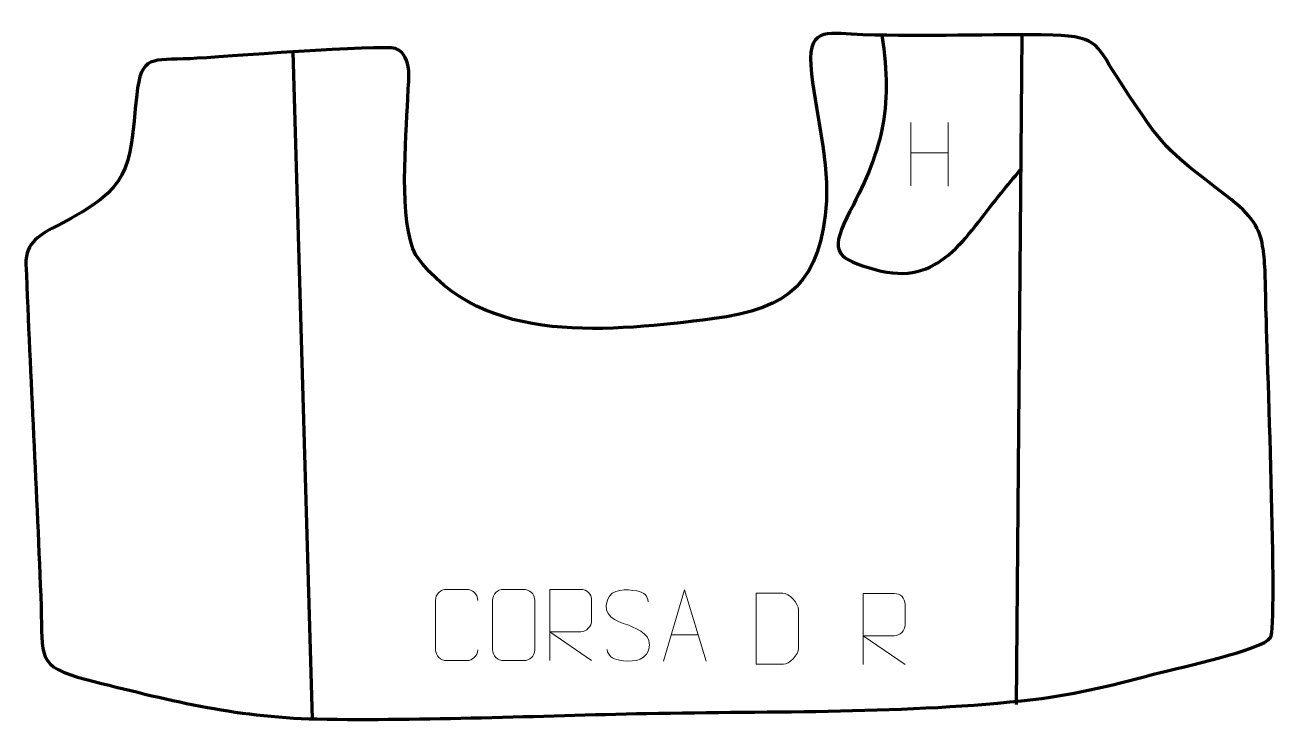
# Model space of a CAD drawing. Header units: millimetres. Extents: x 1007 to 1446, y 287 to 531.
import ezdxf

# ---------------------------------------------------------------- set-up
doc = ezdxf.new("R2010")
doc.units = ezdxf.units.MM
doc.header["$MEASUREMENT"] = 0
doc.layers.add('layer 1', color=7, linetype='Continuous', plot=False)
doc.layers.add('layer 2', color=7, linetype='Continuous')
doc.layers.add('layer 3', color=7, linetype='Continuous')

msp = doc.modelspace()

# ---------------------------------------------------------------- linework, layer by layer
at = {"layer": 'layer 1', "color": 250, "lineweight": 9}
for points, knots in [([(1165.8333, 312.1135), (1165.6935, 309.7901), (1164.0163, 308.3105), (1161.8686, 308.2997), (1161.8686, 308.2997), (1159.5367, 308.3001), (1157.2048, 308.3001), (1154.8733, 308.2997), (1154.8733, 308.2997), (1152.9483, 308.1943), (1150.9762, 310.0788), (1150.9874, 312.0961), (1150.9874, 312.0961), (1150.9878, 317.8662), (1150.9878, 323.6359), (1150.9874, 329.4052), (1150.9874, 329.4052), (1150.9916, 331.5433), (1152.7383, 333.2625), (1154.8907, 333.249), (1154.8907, 333.249), (1157.2164, 333.249), (1159.5425, 333.249), (1161.8686, 333.249), (1161.8686, 333.249), (1163.8152, 333.2845), (1165.8066, 331.793), (1165.8333, 329.3554)], [0, 0, 0, 0, 0.125, 0.125, 0.125, 0.125, 0.25, 0.25, 0.25, 0.25, 0.375, 0.375, 0.375, 0.375, 0.5, 0.5, 0.5, 0.5, 0.625, 0.625, 0.625, 0.625, 0.75, 0.75, 0.75, 0.75, 1, 1, 1, 1]), ([(1174.8907, 333.249), (1177.2164, 333.249), (1179.5425, 333.249), (1181.8686, 333.249), (1181.8686, 333.249), (1183.8152, 333.2846), (1185.8066, 331.793), (1185.8333, 329.3554), (1185.8333, 329.3554), (1185.8329, 323.6085), (1185.8329, 317.8612), (1185.8333, 312.1135), (1185.8333, 312.1135), (1185.6935, 309.7901), (1184.0163, 308.3105), (1181.8686, 308.2997), (1181.8686, 308.2997), (1179.5367, 308.3001), (1177.2048, 308.3001), (1174.8733, 308.2997), (1174.8733, 308.2997), (1172.9483, 308.1943), (1170.9762, 310.0788), (1170.9874, 312.0961), (1170.9874, 312.0961), (1170.9877, 317.8662), (1170.9877, 323.6359), (1170.9874, 329.4052), (1170.9874, 329.4052), (1170.9916, 331.5433), (1172.7383, 333.2625), (1174.8907, 333.249)], [0, 0, 0, 0, 0.11111111, 0.11111111, 0.11111111, 0.11111111, 0.22222222, 0.22222222, 0.22222222, 0.22222222, 0.33333333, 0.33333333, 0.33333333, 0.33333333, 0.44444444, 0.44444444, 0.44444444, 0.44444444, 0.55555556, 0.55555556, 0.55555556, 0.55555556, 0.66666667, 0.66666667, 0.66666667, 0.66666667, 0.77777778, 0.77777778, 0.77777778, 0.77777778, 1, 1, 1, 1]), ([(1191.0783, 308.2958), (1191.0783, 308.2958), (1191.0783, 333.2493), (1191.0783, 333.2493), (1191.0783, 333.2493), (1194.6731, 333.2493), (1198.2686, 333.2493), (1201.8638, 333.2493), (1201.8638, 333.2493), (1204.1891, 333.2116), (1205.7464, 331.7216), (1205.7423, 329.3552), (1205.7423, 329.3552), (1205.7419, 327.3197), (1205.7419, 324.2603), (1205.7423, 322.2243), (1205.7423, 322.2243), (1205.7358, 320.3488), (1203.9235, 318.407), (1201.914, 318.3879), (1201.914, 318.3879), (1201.914, 318.3879), (1191.0783, 318.3879), (1191.0783, 318.3879), (1191.0783, 318.3879), (1191.0783, 318.3879), (1205.733, 308.2958), (1205.733, 308.2958)], [0, 0, 0, 0, 0.125, 0.125, 0.125, 0.125, 0.25, 0.25, 0.25, 0.25, 0.375, 0.375, 0.375, 0.375, 0.5, 0.5, 0.5, 0.5, 0.625, 0.625, 0.625, 0.625, 0.75, 0.75, 0.75, 0.75, 1, 1, 1, 1]), ([(1218.4104, 320.7726), (1214.1621, 322.243), (1209.254, 324.0388), (1211.2591, 329.5591), (1211.2591, 329.5591), (1212.7626, 333.699), (1217.9762, 333.3105), (1221.5798, 332.7094), (1221.5798, 332.7094), (1224.4404, 332.2322), (1225.3051, 331.019), (1225.6157, 328.9349)], [0, 0, 0, 0, 0.25, 0.25, 0.25, 0.25, 0.5, 0.5, 0.5, 0.5, 1, 1, 1, 1]), ([(1230.9345, 308.122), (1230.9345, 308.122), (1238.3055, 333.0755), (1238.3055, 333.0755), (1238.3055, 333.0755), (1238.3055, 333.0755), (1245.8754, 308.122), (1245.8754, 308.122)], [0, 0, 0, 0, 0.33333333, 0.33333333, 0.33333333, 0.33333333, 1, 1, 1, 1]), ([(1263.4416, 307.0487), (1265.7734, 307.0491), (1270.7236, 307.0251), (1273.0551, 307.0248), (1273.0551, 307.0248), (1274.9801, 306.9194), (1278.2987, 310.461), (1278.2875, 312.4783), (1278.2875, 312.4783), (1278.2871, 318.2484), (1278.2871, 320.4181), (1278.2875, 326.1874), (1278.2875, 326.1874), (1278.2832, 328.3255), (1274.9087, 331.9856), (1272.7563, 331.9721), (1272.7563, 331.9721), (1270.4306, 331.9721), (1265.7063, 331.9721), (1263.3802, 331.9721), (1263.3802, 331.9721), (1263.3806, 326.2252), (1263.4419, 312.796), (1263.4416, 307.0487)], [0, 0, 0, 0, 0.14285714, 0.14285714, 0.14285714, 0.14285714, 0.28571429, 0.28571429, 0.28571429, 0.28571429, 0.42857143, 0.42857143, 0.42857143, 0.42857143, 0.57142857, 0.57142857, 0.57142857, 0.57142857, 0.71428571, 0.71428571, 0.71428571, 0.71428571, 1, 1, 1, 1]), ([(1300.9552, 306.8561), (1300.9552, 306.8561), (1300.9552, 331.8096), (1300.9552, 331.8096), (1300.9552, 331.8096), (1304.55, 331.8096), (1308.1455, 331.8096), (1311.7407, 331.8096), (1311.7407, 331.8096), (1314.066, 331.7719), (1315.6233, 330.2819), (1315.6192, 327.9155), (1315.6192, 327.9155), (1315.6188, 325.88), (1315.6188, 322.8206), (1315.6192, 320.7846), (1315.6192, 320.7846), (1315.6127, 318.9091), (1313.8004, 316.9673), (1311.7909, 316.9482), (1311.7909, 316.9482), (1311.7909, 316.9482), (1300.9552, 316.9482), (1300.9552, 316.9482), (1300.9552, 316.9482), (1300.9552, 316.9482), (1315.6099, 306.8561), (1315.6099, 306.8561)], [0, 0, 0, 0, 0.125, 0.125, 0.125, 0.125, 0.25, 0.25, 0.25, 0.25, 0.375, 0.375, 0.375, 0.375, 0.5, 0.5, 0.5, 0.5, 0.625, 0.625, 0.625, 0.625, 0.75, 0.75, 0.75, 0.75, 1, 1, 1, 1]), ([(1218.4104, 320.7725), (1222.429, 319.1258), (1227.4585, 317.2375), (1225.6245, 311.8772), (1225.6245, 311.8772), (1224.1647, 307.6108), (1219.2539, 307.8675), (1215.5278, 308.4222), (1215.5278, 308.4222), (1212.7778, 308.832), (1211.5569, 310.0455), (1211.1789, 312.1577)], [0, 0, 0, 0, 0.25, 0.25, 0.25, 0.25, 0.5, 0.5, 0.5, 0.5, 1, 1, 1, 1])]:
    msp.add_open_spline(points, degree=3, knots=knots, dxfattribs=at)
msp.add_open_spline([(1233.6571, 317.3714), (1233.6571, 317.3714), (1243.1528, 317.3714), (1243.1528, 317.3714)], degree=3, dxfattribs=at)
at = {"layer": 'layer 2', "color": 142, "lineweight": 158}
msp.add_open_spline([(1307.4743, 527.552), (1311.5669, 501.4265), (1307.5181, 486.6345), (1295.1486, 463.6903), (1295.1486, 463.6903), (1289.1432, 451.052), (1291.9812, 449.1127), (1305.0888, 445.4171), (1305.0888, 445.4171), (1327.9576, 438.9695), (1336.5438, 456.7794), (1349.2711, 472.2238), (1349.2711, 472.2238), (1351.5514, 474.9909), (1353.8588, 477.7383), (1356.1606, 480.4877)], degree=3, knots=[0, 0, 0, 0, 0.2, 0.2, 0.2, 0.2, 0.4, 0.4, 0.4, 0.4, 0.6, 0.6, 0.6, 0.6, 1, 1, 1, 1], dxfattribs=at)
for points in [[(1356.5598, 527.6864), (1356.5598, 527.6864), (1354.5744, 292.8969), (1354.5744, 292.8969)], [(1100.9836, 521.7127), (1100.9836, 521.7127), (1107.7833, 287.8546), (1107.7833, 287.8546)]]:
    msp.add_open_spline(points, degree=3, dxfattribs=at)
at = {"layer": 'layer 2', "color": 250, "lineweight": 9}
for points in [[(1317.5943, 496.9818), (1317.5943, 496.9818), (1317.5943, 474.7891), (1317.5943, 474.7891)], [(1330.71, 496.9818), (1330.71, 496.9818), (1330.71, 474.6315), (1330.71, 474.6315)], [(1317.6118, 486.3394), (1317.6118, 486.3394), (1330.71, 486.3394), (1330.71, 486.3394)]]:
    msp.add_open_spline(points, degree=3, dxfattribs=at)
at = {"layer": 'layer 3', "color": 242, "lineweight": 158}
msp.add_open_spline([(1007.4275, 447.2574), (1007.1234, 454.9662), (1012.5826, 457.7899), (1018.8458, 460.9828), (1018.8458, 460.9828), (1044.4983, 474.4152), (1043.4124, 479.4348), (1046.2644, 506.6476), (1046.2644, 506.6476), (1047.7573, 520.8928), (1051.7445, 518.7209), (1064.9562, 519.3249), (1064.9562, 519.3249), (1075.3248, 519.8225), (1131.9561, 524.3406), (1137.0349, 522.8987), (1137.0349, 522.8987), (1143.4616, 520.1308), (1141.3805, 510.9813), (1141.277, 505.3808), (1141.277, 505.3808), (1140.8209, 491.3794), (1137.879, 462.2908), (1144.1684, 450.3979), (1144.1684, 450.3979), (1167.6024, 417.8394), (1213.2945, 423.9529), (1247.9983, 428.0589), (1247.9983, 428.0589), (1275.655, 431.794), (1285.9822, 440.925), (1288.0737, 469.4857), (1288.0737, 469.4857), (1288.5629, 487.3541), (1283.8558, 500.4119), (1282.5839, 517.1077), (1282.5839, 517.1077), (1281.5157, 531.1283), (1289.7461, 527.9645), (1300.8542, 527.6883), (1300.8542, 527.6883), (1323.0565, 527.1363), (1345.2638, 527.9006), (1367.4773, 527.607), (1367.4773, 527.607), (1384.1359, 526.9616), (1382.5282, 523.9577), (1391.2097, 510.8854), (1391.2097, 510.8854), (1406.9787, 487.0966), (1405.8616, 488.6248), (1428.3099, 471.2583), (1428.3099, 471.2583), (1437.6838, 464.0064), (1439.9592, 459.5825), (1440.9698, 453.6443), (1440.9698, 453.6443), (1441.8112, 448.7007), (1441.9695, 442.5983), (1442.108, 433.341), (1442.108, 433.341), (1442.3801, 419.3591), (1446.3357, 320.1603), (1443.7795, 316.3316), (1443.7795, 316.3316), (1440.9211, 312.0503), (1411.678, 305.803), (1405.1532, 304.1165), (1405.1532, 304.1165), (1389.7133, 299.9964), (1376.5358, 296.6274), (1360.5599, 294.6322), (1360.5599, 294.6322), (1316.6647, 289.6482), (1269.3887, 290.613), (1225.0066, 289.7647), (1225.0066, 289.7647), (1186.8781, 289.0157), (1147.4326, 287.1196), (1109.4354, 287.808), (1109.4354, 287.808), (1079.783, 288.5444), (1057.1165, 294.4911), (1028.7019, 301.6274), (1028.7019, 301.6274), (1010.7035, 306.3646), (1013.3693, 309.7088), (1012.734, 327.2012), (1012.734, 327.2012), (1011.2819, 367.1835), (1009.0195, 407.237), (1007.4275, 447.2574)], degree=3, knots=[0, 0, 0, 0, 0.04166667, 0.04166667, 0.04166667, 0.04166667, 0.08333333, 0.08333333, 0.08333333, 0.08333333, 0.125, 0.125, 0.125, 0.125, 0.16666667, 0.16666667, 0.16666667, 0.16666667, 0.20833333, 0.20833333, 0.20833333, 0.20833333, 0.25, 0.25, 0.25, 0.25, 0.29166667, 0.29166667, 0.29166667, 0.29166667, 0.33333333, 0.33333333, 0.33333333, 0.33333333, 0.375, 0.375, 0.375, 0.375, 0.41666667, 0.41666667, 0.41666667, 0.41666667, 0.45833333, 0.45833333, 0.45833333, 0.45833333, 0.5, 0.5, 0.5, 0.5, 0.54166667, 0.54166667, 0.54166667, 0.54166667, 0.58333333, 0.58333333, 0.58333333, 0.58333333, 0.625, 0.625, 0.625, 0.625, 0.66666667, 0.66666667, 0.66666667, 0.66666667, 0.70833333, 0.70833333, 0.70833333, 0.70833333, 0.75, 0.75, 0.75, 0.75, 0.79166667, 0.79166667, 0.79166667, 0.79166667, 0.83333333, 0.83333333, 0.83333333, 0.83333333, 0.875, 0.875, 0.875, 0.875, 0.91666667, 0.91666667, 0.91666667, 0.91666667, 1, 1, 1, 1], dxfattribs=at)

doc.saveas('drawing.dxf')
